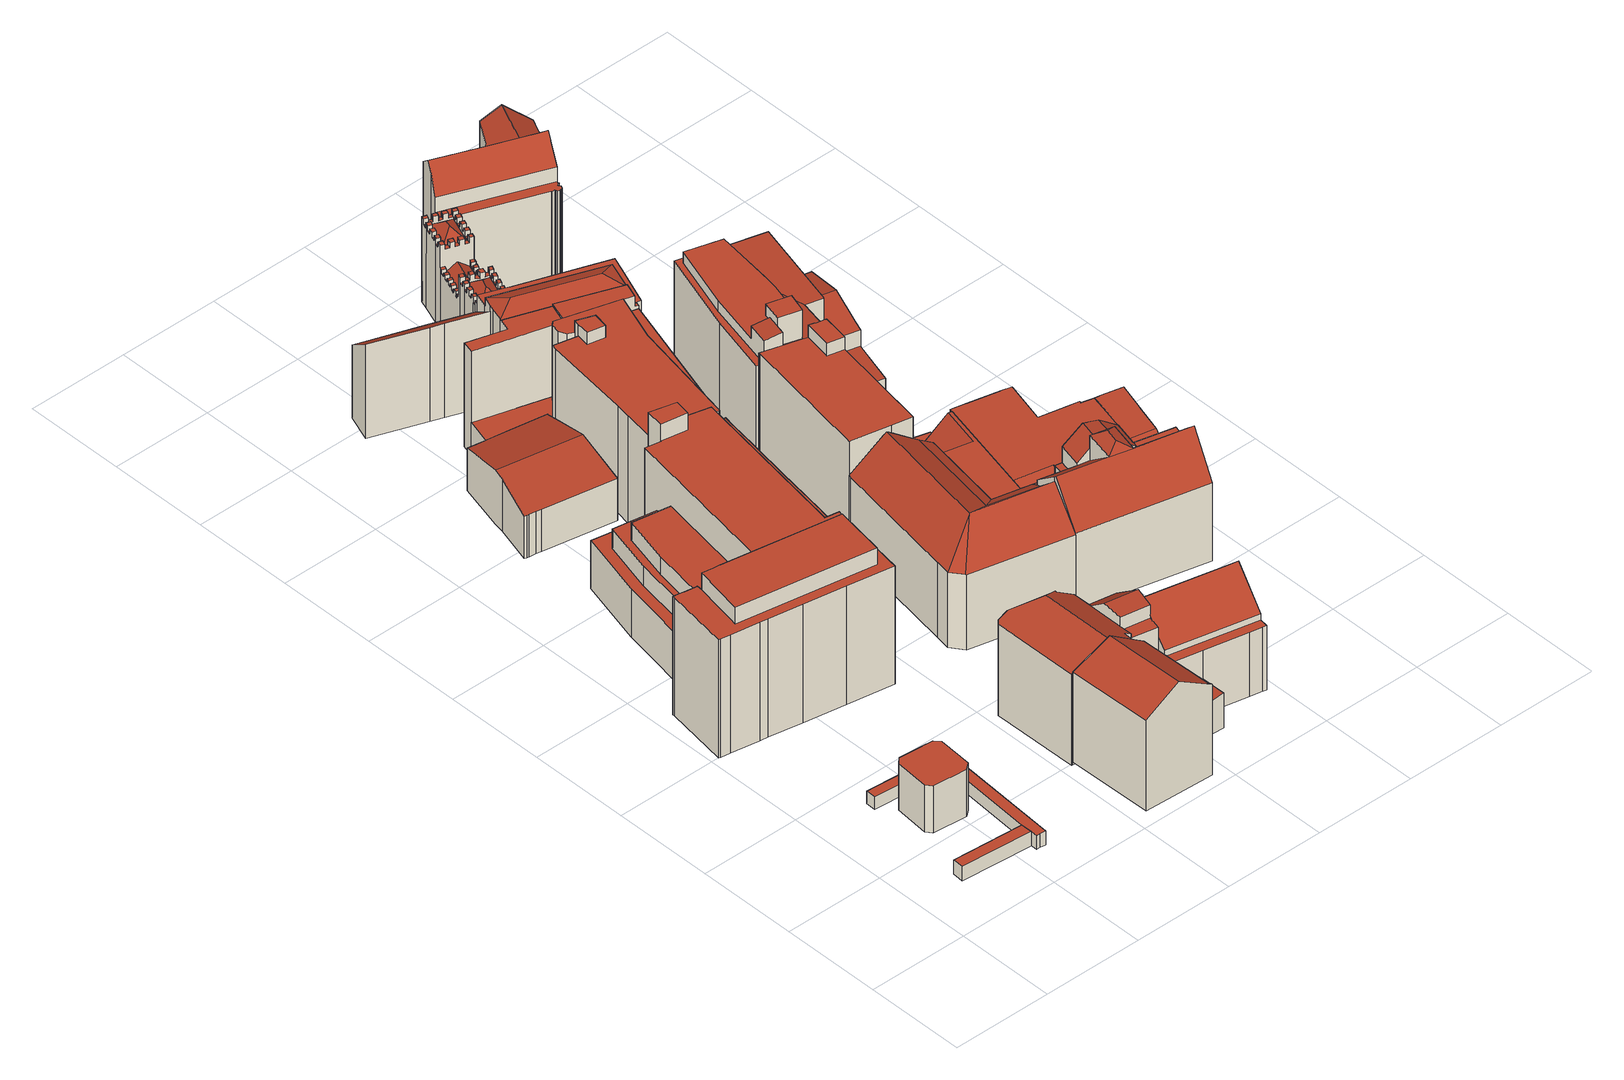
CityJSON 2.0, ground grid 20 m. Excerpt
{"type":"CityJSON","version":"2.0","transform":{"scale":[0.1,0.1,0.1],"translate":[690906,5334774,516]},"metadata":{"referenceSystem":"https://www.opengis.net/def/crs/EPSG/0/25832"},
"CityObjects":{
"building1":{"type":"Building","attributes":{"Gemeindeschluessel":"09162000","HoeheDach":"521.890","HoeheGrund":"518.880","Methode":"2000","NiedrigsteTraufeDesGebaeudes":"521.890","Geometrietyp2DReferenz":"3000","function":"51009_1610","roofType":"1000","measuredHeight":3.01},"geometry":[{"type":"MultiSurface","lod":"2","boundaries":[[[0,1,2,3]],[[2,4,5,3]],[[0,6,7,1]],[[7,6,5,4]],[[1,7,4,2]],[[0,3,5,6]]],"semantics":{"surfaces":[{"type":"WallSurface"},{"type":"RoofSurface"},{"type":"GroundSurface"}],"values":[0,0,0,0,1,2]}}]},
"building2":{"type":"Building","attributes":{"Gemeindeschluessel":"09162000","HoeheDach":"529.117","HoeheGrund":"519.205","Methode":"1000","NiedrigsteTraufeDesGebaeudes":"529.117","Geometrietyp2DReferenz":"3000","function":"31001_9998","roofType":"1000","measuredHeight":9.91},"geometry":[{"type":"MultiSurface","lod":"2","boundaries":[[[8,9,10,11]],[[12,13,9,8]],[[14,15,16,17,18,10,9,13,19]],[[20,17,16,21]],[[22,19,13,12]],[[23,14,19,22]],[[21,16,15,24]],[[24,15,14,23]],[[25,18,17,20]],[[22,12,8,11,25,20,21,24,23]],[[11,10,18,25]]],"semantics":{"surfaces":[{"type":"WallSurface"},{"type":"RoofSurface"},{"type":"GroundSurface"}],"values":[0,0,1,0,0,0,0,0,0,2,0]}}]},
"building3":{"type":"Building","attributes":{"Gemeindeschluessel":"09162000","HoeheDach":"521.911","HoeheGrund":"519.260","Methode":"1000","NiedrigsteTraufeDesGebaeudes":"521.911","Geometrietyp2DReferenz":"3000","function":"51009_1610","roofType":"1000","measuredHeight":2.65},"geometry":[{"type":"MultiSurface","lod":"2","boundaries":[[[26,27,28,29]],[[26,29,30,31]],[[26,31,32,27]],[[30,33,32,31]],[[28,27,32,33]],[[29,28,33,30]]],"semantics":{"surfaces":[{"type":"WallSurface"},{"type":"GroundSurface"},{"type":"RoofSurface"}],"values":[0,0,1,0,0,2]}}]},
"building4":{"type":"Building","attributes":{"Gemeindeschluessel":"09162000","HoeheDach":"521.920","HoeheGrund":"519.040","Methode":"1000","NiedrigsteTraufeDesGebaeudes":"521.920","Geometrietyp2DReferenz":"3000","function":"51009_1610","roofType":"1000","measuredHeight":2.88},"geometry":[{"type":"MultiSurface","lod":"2","boundaries":[[[34,1,7,35]],[[36,37,38,39]],[[40,41,37,36]],[[40,42,43,44,45,41]],[[39,38,1,34]],[[42,40,36,39,34,35,46,47,43]],[[37,41,45,44,28,29,7,1,38]],[[44,43,47,28]],[[35,7,29,46]],[[46,29,28,47]]],"semantics":{"surfaces":[{"type":"WallSurface"},{"type":"GroundSurface"},{"type":"RoofSurface"}],"values":[0,0,0,0,0,1,2,0,0,0]}}]},
"building5":{"type":"Building","attributes":{"Gemeindeschluessel":"09162000","HoeheDach":"545.540","HoeheGrund":"517.147","Methode":"2000","NiedrigsteTraufeDesGebaeudes":"527.250","Geometrietyp2DReferenz":"3000","function":"31001_9998","roofType":"1000","measuredHeight":28.39,"storeysAboveGround":6},"geometry":[{"type":"MultiSurface","lod":"2","boundaries":[[[48,49,50,51,52,53]],[[54,55,56,57]],[[58,59,60,61]],[[62,63,64,65]],[[66,67,68,69]],[[70,71,72,73]],[[54,57,74,75,76,77,78,79]],[[80,81,82,83]],[[84,85,86,87,88,55]],[[89,90,91,92]],[[84,93,94,95,96,85]],[[97,77,76,98]],[[99,100,101,102]],[[52,51,103,104]],[[105,59,58,106]],[[62,107,60,59,105,67,66,63]],[[48,108,109,110,111,107,62,65,112,99,102,113,114,115,116,117,118,80,83,119,120,121,70,73,122,123,124,89,92,125,49]],[[87,126,127,98,76,75,128,88]],[[69,68,129,130]],[[83,82,131,119]],[[113,132,133,114]],[[108,134,135,109]],[[74,136,128,75]],[[104,103,94,93,79,137]],[[86,85,96,138]],[[73,72,139,122]],[[140,78,77,97]],[[120,141,142,121]],[[57,56,136,74]],[[112,143,100,99]],[[144,95,94,103]],[[123,145,146,124]],[[124,146,90,89]],[[88,128,136,56,55]],[[137,79,78,140]],[[114,133,147,115]],[[48,53,134,108]],[[116,148,130,117]],[[118,149,81,80]],[[107,111,150,151,61,60]],[[119,131,141,120]],[[125,152,50,49]],[[138,96,95,144]],[[87,86,138,144,103,51,50,152,91,90,146,145,139,72,71,142,141,131,82,81,149,129,68,67,105,106,151,150,126]],[[117,130,129,149,118]],[[65,64,143,112]],[[106,58,61,151]],[[79,93,84,55,54]],[[102,101,132,113]],[[92,91,152,125]],[[130,148,147,133,132,101,100,143,64,63,66,69]],[[122,139,145,123]],[[109,135,153,110]],[[111,110,153,127,126,150]],[[137,140,97,98,127,153,135,134,53,52,104]],[[121,142,71,70]],[[115,147,148,116]]],"semantics":{"surfaces":[{"type":"WallSurface"},{"type":"RoofSurface"},{"type":"GroundSurface"}],"values":[0,0,1,0,0,0,1,0,0,0,1,0,0,0,0,0,2,0,0,0,0,0,0,0,0,0,0,0,0,0,0,0,0,1,0,0,0,0,0,0,0,0,0,1,0,0,0,0,0,0,1,0,0,0,1,0,0]}}]},
"building6":{"type":"Building","attributes":{"Gemeindeschluessel":"09162000","HoeheDach":"542.100","HoeheGrund":"518.642","Methode":"2000","NiedrigsteTraufeDesGebaeudes":"537.580","Geometrietyp2DReferenz":"3000","function":"31001_9998","roofType":"3100","measuredHeight":23.46,"storeysAboveGround":6},"geometry":[{"type":"MultiSurface","lod":"2","boundaries":[[[154,155,156,157]],[[158,159,160,161]],[[162,163,164,154,157,158,161,165]],[[166,160,159,156,155,167,168,169]],[[162,170,169,168,163]],[[157,156,159,158]],[[171,166,169,170]],[[164,167,155,154]],[[163,168,167,164]],[[165,171,170,162]],[[161,160,166,171,165]]],"semantics":{"surfaces":[{"type":"WallSurface"},{"type":"GroundSurface"},{"type":"RoofSurface"}],"values":[0,0,1,2,0,0,2,0,0,0,0]}}]},
"building7":{"type":"Building","attributes":{"Gemeindeschluessel":"09162000","HoeheDach":"541.610","HoeheGrund":"518.019","Methode":"2000","NiedrigsteTraufeDesGebaeudes":"533.920","Geometrietyp2DReferenz":"3000","function":"31001_9998","roofType":"3300","measuredHeight":23.59,"storeysAboveGround":5},"geometry":[{"type":"MultiSurface","lod":"2","boundaries":[[[172,173,174,175,176,177]],[[178,179,180,181,182,183,184,185,186,187]],[[177,176,188]],[[172,189,190,191,192,193,194,195,196,197]],[[198,197,196,199]],[[192,191,200,201]],[[202,203,193,192,201,204,205]],[[202,205,183,182]],[[172,197,206,173]],[[199,207,208,198]],[[180,194,193,203,181]],[[208,209,206,197,198]],[[189,172,177,188]],[[185,184,204,201,200]],[[183,205,204,184]],[[187,186,190,189,188,176,175]],[[181,203,202,182]],[[206,209,174,173]],[[186,185,200,191,190]],[[178,187,175,174,209,208,207]],[[179,178,207,199,196,195]],[[179,195,194,180]]],"semantics":{"surfaces":[{"type":"RoofSurface"},{"type":"GroundSurface"},{"type":"WallSurface"}],"values":[0,1,0,0,2,0,0,2,2,0,2,2,2,2,2,2,2,0,2,2,2,2]}}]},
"building8":{"type":"Building","attributes":{"Gemeindeschluessel":"09162000","HoeheDach":"527.783","HoeheGrund":"516.299","Methode":"1000","NiedrigsteTraufeDesGebaeudes":"525.185","Geometrietyp2DReferenz":"3000","function":"31001_9998","roofType":"3100","measuredHeight":11.48,"storeysAboveGround":2},"geometry":[{"type":"MultiSurface","lod":"2","boundaries":[[[210,211,212,213]],[[214,215,216,217,218,219]],[[220,221,222,223]],[[224,225,211,210,226,227]],[[228,229,224,227,230,231]],[[215,214,232,233]],[[233,232,234,235]],[[217,236,237,238,239,218]],[[236,217,216,215,233,235,240,241,242,231,230,227,226,210,213,220,223,243,237]],[[213,212,221,220]],[[219,218,239,238,244,222,221,212,211,225]],[[244,238,237,243,223,222]],[[235,234,245,240]],[[242,246,228,231]],[[246,247,245,234,232,214,219,225,224,229,228]],[[241,240,245,247,246,242]]],"semantics":{"surfaces":[{"type":"WallSurface"},{"type":"GroundSurface"},{"type":"RoofSurface"}],"values":[0,0,0,0,0,0,0,0,1,0,2,0,0,0,2,0]}}]},
"building9":{"type":"Building","attributes":{"Gemeindeschluessel":"09162000","HoeheDach":"525.397","HoeheGrund":"518.138","Methode":"2000","NiedrigsteTraufeDesGebaeudes":"524.500","Geometrietyp2DReferenz":"3000","function":"31001_9998","roofType":"1000","measuredHeight":7.26,"storeysAboveGround":2},"geometry":[{"type":"MultiSurface","lod":"2","boundaries":[[[248,249,250,251]],[[252,253,250,249]],[[251,250,253,254]],[[254,253,252,255]],[[248,251,254,255]],[[255,252,249,248]]],"semantics":{"surfaces":[{"type":"WallSurface"},{"type":"RoofSurface"},{"type":"GroundSurface"}],"values":[0,1,0,0,2,0]}}]},
"building10":{"type":"Building","attributes":{"Gemeindeschluessel":"09162000","HoeheDach":"538.640","HoeheGrund":"518.760","Methode":"1000","NiedrigsteTraufeDesGebaeudes":"533.978","Geometrietyp2DReferenz":"3000","function":"31001_9998","roofType":"2100","measuredHeight":19.88,"storeysAboveGround":3},"geometry":[{"type":"MultiSurface","lod":"2","boundaries":[[[256,257,258,259]],[[260,261,262,263,264,265]],[[266,267,268,269]],[[270,271,262,261]],[[265,264,267,266]],[[269,268,272,273]],[[274,257,256,275,273,272]],[[267,264,263,262,271,258,257,274,272,268]],[[259,270,261,260,265,266,269,273,275,256]],[[259,258,271,270]]],"semantics":{"surfaces":[{"type":"WallSurface"},{"type":"RoofSurface"},{"type":"GroundSurface"}],"values":[0,0,0,0,0,0,0,1,2,0]}}]},
"building11":{"type":"Building","attributes":{"Gemeindeschluessel":"09162000","HoeheDach":"543.100","HoeheGrund":"518.021","Methode":"2000","NiedrigsteTraufeDesGebaeudes":"524.790","Geometrietyp2DReferenz":"3000","function":"31001_9998","roofType":"1000","measuredHeight":25.08,"storeysAboveGround":6},"geometry":[{"type":"MultiSurface","lod":"2","boundaries":[[[276,277,278,279]],[[280,281,282,283]],[[284,285,286,287,288,289]],[[290,291,292,293,294,295]],[[296,297,298,299]],[[300,301,302,303]],[[295,294,278,277,304,305,282,281,306,307,308,309,310,287,286,311,302,301]],[[299,298,292,291]],[[312,311,286,285]],[[306,313,314,307]],[[315,316,317,318]],[[309,319,320,310]],[[321,305,304,322]],[[288,287,310,323]],[[307,314,324,308]],[[284,289,316,315]],[[325,306,281,280]],[[289,288,323,325,280,283,321,322,317,316]],[[326,327,297,296]],[[292,298,297,327,276,279,293]],[[324,314,313,320,319]],[[279,278,294,293]],[[290,295,301,300]],[[283,282,305,321]],[[326,318,317,322,304,277,276,327]],[[290,300,303,312,285,284,315,318,326,296,299,291]],[[303,302,311,312]],[[323,310,320,313,306,325]],[[308,324,319,309]]],"semantics":{"surfaces":[{"type":"WallSurface"},{"type":"RoofSurface"},{"type":"GroundSurface"}],"values":[0,0,0,0,0,0,1,0,0,0,0,0,0,0,0,0,0,1,0,1,1,0,0,0,0,2,0,0,0]}}]},
"building12":{"type":"Building","attributes":{"Gemeindeschluessel":"09162000","HoeheDach":"539.160","HoeheGrund":"517.854","Methode":"2000","NiedrigsteTraufeDesGebaeudes":"530.766","Geometrietyp2DReferenz":"3000","function":"31001_9998","roofType":"3100","measuredHeight":21.31,"storeysAboveGround":4},"geometry":[{"type":"MultiSurface","lod":"2","boundaries":[[[328,329,330,331]],[[332,329,328,333,334,335,336]],[[330,329,332,337,338]],[[337,339,340,341,338]],[[340,339,342,343]],[[344,345,346,347]],[[348,349,346,345,333,328,331,350]],[[339,337,332,336,351,352,342]],[[353,351,336,335]],[[354,348,350,355]],[[334,333,345,344]],[[334,344,347,356,354,355,341,340,343,357,353,335]],[[347,346,349,356]],[[343,342,352,357]],[[348,354,356,349]],[[341,355,350,331,330,338]],[[357,352,351,353]]],"semantics":{"surfaces":[{"type":"WallSurface"},{"type":"RoofSurface"},{"type":"GroundSurface"}],"values":[0,0,1,0,0,0,1,1,0,0,0,2,0,0,0,0,0]}}]},
"building13":{"type":"Building","attributes":{"Gemeindeschluessel":"09162000","HoeheDach":"539.940","HoeheGrund":"517.766","Methode":"2000","NiedrigsteTraufeDesGebaeudes":"523.399","Geometrietyp2DReferenz":"3000","function":"31001_2000","roofType":"3100","measuredHeight":22.17,"storeysAboveGround":4},"geometry":[{"type":"MultiSurface","lod":"2","boundaries":[[[358,359,360,361]],[[362,363,364,365]],[[366,367,368,369,370]],[[371,358,370,369]],[[372,373,374,375]],[[366,370,376,377]],[[378,379,380,381,382]],[[383,376,370,358,361]],[[384,385,386,387]],[[362,382,381,363]],[[388,389,390,379,378,391,392,393,371,369,368,394,395]],[[396,397,398,367,366,377,399,384,387,400,401,402,403,372,375,404,405,406,407,408]],[[397,395,394,398]],[[407,390,389,408]],[[386,385,409,410,411]],[[409,412,383,361,410]],[[402,413,414,403]],[[400,415,416,401]],[[399,377,376,383,412]],[[396,388,395,397]],[[361,360,374,373,417,410]],[[406,405,364,363,381,380]],[[384,399,412,409,385]],[[410,417,414,413,416,415]],[[401,416,413,402]],[[400,387,386,411,415]],[[404,375,374,360,359,393]],[[398,394,368,367]],[[393,359,358,371]],[[405,404,393,392,365,364]],[[382,391,378]],[[388,396,408,389]],[[411,410,415]],[[365,392,391,382,362]],[[372,403,414,417,373]],[[407,406,380,379,390]]],"semantics":{"surfaces":[{"type":"RoofSurface"},{"type":"WallSurface"},{"type":"GroundSurface"}],"values":[0,0,1,1,1,1,0,0,1,1,0,2,1,1,0,0,1,1,1,1,0,1,1,0,1,1,1,1,1,1,1,1,0,1,1,1]}}]},
"building14":{"type":"Building","attributes":{"Gemeindeschluessel":"09162000","HoeheDach":"541.330","HoeheGrund":"517.960","Methode":"2000","NiedrigsteTraufeDesGebaeudes":"538.210","Geometrietyp2DReferenz":"3000","function":"31001_9998","roofType":"3200","measuredHeight":23.37,"storeysAboveGround":6},"geometry":[{"type":"MultiSurface","lod":"2","boundaries":[[[418,419,420,421]],[[422,423,424,425,426,427,428]],[[429,430,431,432,326,433,434,435,318,436,437,438,439,440,441,418,421,442,443,444,445,446,447]],[[448,449,427,426]],[[450,451,425,424]],[[432,452,453,326]],[[448,426,454,455,456,457]],[[446,458,459,447]],[[455,460,420,419,461,456]],[[462,463,457,456,461,441,440,439,438]],[[318,464,465,436]],[[466,467,468,463,462,469,465,464]],[[431,470,452,432]],[[426,425,454]],[[430,471,470,431]],[[435,434,433,326,453,422,428,472,467,466,464,318]],[[430,429,447,459,473,471]],[[444,474,475,445]],[[424,423,422,453,452,470,471,473,459,458,475,474,450]],[[467,472,449,448,468]],[[445,475,458,446]],[[468,448,457,463]],[[469,462,438,437,436,465]],[[441,461,419,418]],[[420,460,451,450,474,444,443,442,421]],[[428,427,449,472]],[[455,454,425,451,460]]],"semantics":{"surfaces":[{"type":"WallSurface"},{"type":"GroundSurface"},{"type":"RoofSurface"}],"values":[0,0,1,0,0,0,2,0,2,0,0,2,0,2,0,0,0,0,2,0,0,0,0,0,0,2,2]}}]},
"building15":{"type":"Building","attributes":{"Gemeindeschluessel":"09162000","HoeheDach":"536.900","HoeheGrund":"518.466","Methode":"2000","NiedrigsteTraufeDesGebaeudes":"530.365","Geometrietyp2DReferenz":"3000","function":"31001_2000","roofType":"3100","measuredHeight":18.43},"geometry":[{"type":"MultiSurface","lod":"2","boundaries":[[[476,477,478,479]],[[480,481,482,483]],[[484,485,486,487]],[[488,489,490,491]],[[492,493,494,495]],[[496,497,498,499]],[[500,501,502]],[[503,504,505,506]],[[507,508,509,510]],[[496,499,511,512]],[[513,514,515,516]],[[517,518,519,520]],[[521,522,523,524,525,526,527,528,529,530]],[[531,532,533,534]],[[535,536,537,538]],[[539,540,541,542]],[[543,544,545,546,547,548,549,550,551,552,553,554,555,556]],[[557,558,559,560]],[[561,516,515,562,563]],[[564,565,566,567,568,569,570,571,572,573,574,575,576,577,578,579,580,581]],[[582,583,584,585]],[[586,486,485,587,588]],[[589,590,591,592]],[[593,594,595,596]],[[597,598,599,600]],[[554,553,570,569]],[[598,601,602,603,599]],[[479,603,602,476]],[[553,552,571,570]],[[481,586,588,482]],[[604,605,606,607]],[[549,548,575,574]],[[608,609,610,611]],[[612,613,614,615]],[[616,591,590,617]],[[563,562,618,619]],[[620,621,622,623]],[[581,624,625,626]],[[627,628,629,630]],[[631,632,633,634,635]],[[636,637,638,639]],[[640,595,594,641]],[[642,643,644,645]],[[646,523,522,647,648]],[[649,500,630,629,650,651,542,541,641,594,593,600,599,603,479,478]],[[565,652,653]],[[654,655,656,657]],[[564,658,652,565]],[[659,660,661,662]],[[663,664,623,665]],[[666,667,668,669]],[[670,671,672,673]],[[674,675,676,677,662,661,678,647,522,521]],[[568,567,679,680]],[[681,682,683,621,620,684,635,634]],[[685,686,687,688]],[[559,689,690,560]],[[677,676,691,692]],[[693,694,695,696]],[[697,698,699,700,543,556,701,561,563,619,702,703,682,681,704,674,521,530]],[[690,689,705,706,707]],[[550,549,574,573]],[[708,535,538,709]],[[710,711,712,713]],[[647,678,714,648]],[[592,715,716,589]],[[663,585,584,664]],[[717,718,719,720]],[[502,721,692,487,486,586,481,480,722,723,724,725,632,631,726,623]],[[727,633,632,725]],[[728,729,560,607,606,730,489,488,731,686,685,615,614,504,503,732,514,513]],[[498,497,733,734]],[[697,601,598,597,596,595,640,540,539,735,736,698]],[[737,738,611,610,534,533,617,590,589,716,739,740,669,668,741,742,709,538,537,743,495,494,744,745]],[[699,746,747,748,493,492,749,536,535,708,750,751,667,666,752,753,715,592,591,616,532,531,609,608,754,755,700]],[[738,737,518,517]],[[756,717,720,757]],[[630,758,759,627]],[[760,761,762,763]],[[502,501,764,721]],[[581,765,766,624]],[[767,768,769,770]],[[732,503,506,618,562]],[[596,597,600,593]],[[771,525,524,772]],[[773,774,775,776]],[[623,622,777,665]],[[691,676,675,778]],[[760,639,638,761]],[[762,583,582,763]],[[697,530,529,779,477,476,602,601]],[[753,752,740,739]],[[703,702,780,605,604,781,707,706]],[[536,749,743,537]],[[478,527,526,782]],[[730,606,605,780,783]],[[545,544,784,579,578]],[[673,756,757,670]],[[542,651,735,539]],[[701,556,555,680,679,785]],[[786,654,657,787]],[[694,788,789,695]],[[790,791,792,793]],[[680,555,554,569,568]],[[495,743,749,492]],[[703,706,705,713,712,696,695,789,774,773,794,510,509,787,657,656,768,767,793,792,671,670,757,720,719,795,683,682]],[[540,640,641,541]],[[681,634,633,727,796,797,798,483,482,588,587,704]],[[659,662,677,692]],[[799,507,510,794]],[[619,618,506,505,613,612,688,687,800,491,490,783,780,702]],[[511,645,644,512]],[[788,775,774,789]],[[801,802,758,630]],[[729,564,581,626,642,645,511,499,498,734,557,560]],[[628,803,650,629]],[[777,622,621,683,795]],[[477,779,804,478]],[[649,764,501,500]],[[547,546,577,576]],[[580,579,784,805]],[[493,748,744,494]],[[667,751,741,668]],[[623,726,684,620]],[[686,731,800,687]],[[557,734,733,558]],[[715,753,739,716]],[[500,502,623,664,584,583,762,761,638,637,806,630]],[[751,750,742,741]],[[709,742,750,708]],[[504,614,613,505]],[[562,515,514,732]],[[791,672,671,792]],[[760,763,582,585,663,665,777,795,719,718,519,518,737,745,747,746,802,801,807,636,639]],[[770,790,793,767]],[[724,723,797,796]],[[551,550,573,572]],[[532,616,617,533]],[[738,517,520,710,713,705,689,559,558,733,497,496,512,644,643,625,624,766,754,608,611]],[[787,509,508,786]],[[615,685,688,612]],[[779,529,528,804]],[[572,571,552,551]],[[526,525,771,782]],[[721,649,478,782,771,772,646,648,714,660,659,692]],[[801,630,806,807]],[[725,724,796,727]],[[714,678,661,660]],[[776,799,794,773]],[[646,772,524,523]],[[699,698,736,803,628,627,759,746]],[[746,759,758,802]],[[625,643,642,626]],[[806,637,636,807]],[[534,610,609,531]],[[701,785,566,565,653,728,513,516,561]],[[674,704,587,485,484,808,778,675]],[[728,653,652,658,729]],[[809,810,765,581]],[[543,700,755,810,809,805,784,544]],[[546,545,578,577]],[[669,740,752,666]],[[803,736,735,651,650]],[[723,722,798,797]],[[721,764,649]],[[487,692,808,484]],[[692,691,778,808]],[[785,679,567,566]],[[696,712,711,693]],[[655,769,768,656]],[[576,575,548,547]],[[810,755,754,766,765]],[[805,809,581,580]],[[483,798,722,480]],[[729,658,564]],[[726,631,635,684]],[[491,800,731,488]],[[748,747,745,744]],[[560,690,707,781]],[[607,560,781,604]],[[489,730,783,490]],[[520,519,718,717,756,673,672,791,790,770,769,655,654,786,508,507,799,776,775,788,694,693,711,710]],[[478,804,528,527]]],"semantics":{"surfaces":[{"type":"RoofSurface"},{"type":"WallSurface"},{"type":"GroundSurface"}],"values":[0,0,1,0,0,1,0,1,0,0,0,0,1,0,1,0,1,0,1,1,0,0,1,1,1,1,0,1,0,1,1,0,0,1,0,1,1,0,0,0,0,0,0,0,1,0,1,0,1,0,0,1,1,1,1,1,1,1,0,2,0,1,0,0,1,0,1,0,1,1,1,0,1,1,1,0,1,1,0,0,1,1,0,0,0,1,1,0,1,1,1,0,1,0,0,0,0,0,1,1,0,1,1,0,1,1,1,1,0,1,1,1,0,1,1,1,0,1,0,0,1,1,1,0,0,1,1,1,0,1,0,1,0,1,0,1,0,1,1,1,0,0,1,1,1,0,0,0,0,1,1,0,1,1,1,1,1,0,1,1,1,1,0,0,0,0,1,0,1,0,1,0,0,1,0,1,1,0,1,0,1,1,1]}}]},
"building16":{"type":"Building","attributes":{"Gemeindeschluessel":"09162000","HoeheDach":"543.409","HoeheGrund":"517.945","Methode":"2000","NiedrigsteTraufeDesGebaeudes":"522.540","Geometrietyp2DReferenz":"3000","function":"31001_2000","roofType":"1000","measuredHeight":25.46,"storeysAboveGround":6},"geometry":[{"type":"MultiSurface","lod":"2","boundaries":[[[811,812,813,814,815,816,817,818]],[[819,820,818,817,821,822]],[[823,824,825,826,827,828]],[[823,828,829,830]],[[831,826,825,832,833,822,821,834]],[[835,815,814,836]],[[815,831,834,816]],[[837,833,832,838]],[[839,811,818,820]],[[811,839,840,812]],[[841,842,843,844,845]],[[819,822,833,837]],[[830,829,841,845]],[[838,832,825,824]],[[846,813,812,840]],[[847,848,849,836,814]],[[843,842,849,848]],[[813,846,847,814]],[[816,834,821,817]],[[841,829,828,827,835,836,849,842]],[[847,846,840,839,820,819,837,838,824,823,830,845,844,843,848]],[[827,826,831,815,835]]],"semantics":{"surfaces":[{"type":"RoofSurface"},{"type":"WallSurface"},{"type":"GroundSurface"}],"values":[0,1,1,1,0,1,1,1,1,1,1,1,1,1,1,1,1,1,1,0,2,1]}}]},
"building17":{"type":"Building","attributes":{"Gemeindeschluessel":"09162000","HoeheDach":"526.661","HoeheGrund":"517.760","Methode":"1000","NiedrigsteTraufeDesGebaeudes":"526.661","Geometrietyp2DReferenz":"3000","function":"31001_9998","roofType":"1000","measuredHeight":8.9,"storeysAboveGround":1},"geometry":[{"type":"MultiSurface","lod":"2","boundaries":[[[850,851,852,366,367,398,397,853]],[[398,854,855,397]],[[397,855,856,853]],[[366,857,858,367]],[[859,860,856,855,854,858,857,861]],[[851,850,860,859,861,852]],[[853,856,860,850]],[[852,861,857,366]],[[854,398,367,858]]],"semantics":{"surfaces":[{"type":"GroundSurface"},{"type":"WallSurface"},{"type":"RoofSurface"}],"values":[0,1,1,1,2,1,1,1,1]}}]},
"building18":{"type":"Building","attributes":{"Gemeindeschluessel":"09162000","HoeheDach":"543.481","HoeheGrund":"517.803","Methode":"2000","NiedrigsteTraufeDesGebaeudes":"536.910","Geometrietyp2DReferenz":"3000","function":"31001_9998","roofType":"1000","measuredHeight":25.68,"storeysAboveGround":7},"geometry":[{"type":"MultiSurface","lod":"2","boundaries":[[[862,863,864,865]],[[866,867,868,869]],[[870,871,872,873,874,875]],[[876,875,874,877,878,879,880,881,882,883]],[[870,875,863,862,884]],[[870,884,885,871]],[[886,887,888,889,881,880]],[[890,883,882,891]],[[892,893,894,895]],[[890,891,889,888,896,867,866,897,894,893,898]],[[899,896,888,887]],[[872,900,901,873]],[[891,882,881,889]],[[876,864,863,875]],[[890,898,865,864,876,883]],[[868,867,896,899]],[[877,901,900,878]],[[892,902,885,884,862,865,898,893]],[[895,894,897,903]],[[886,904,902,892,895,903,869,868,899,887]],[[874,873,901,877]],[[902,904,879,878,900,872,871,885]],[[897,866,869,903]],[[886,880,879,904]]],"semantics":{"surfaces":[{"type":"RoofSurface"},{"type":"WallSurface"},{"type":"GroundSurface"}],"values":[0,1,1,0,1,0,1,1,1,0,1,0,1,1,1,1,1,1,1,2,1,1,1,1]}}]},
"building19":{"type":"Building","attributes":{"Gemeindeschluessel":"09162000","HoeheDach":"521.425","HoeheGrund":"517.888","Methode":"1000","NiedrigsteTraufeDesGebaeudes":"521.425","Geometrietyp2DReferenz":"3000","function":"31001_2000","roofType":"1000","measuredHeight":3.54,"storeysAboveGround":1},"geometry":[{"type":"MultiSurface","lod":"2","boundaries":[[[905,906,907,908]],[[909,910,911,912]],[[913,912,911,914]],[[915,916,917,918]],[[915,905,908,916]],[[919,920,910,909]],[[919,918,917,920]],[[908,907,914,911,910,920,917,916]],[[913,906,905,915,918,919,909,912]],[[913,914,907,906]]],"semantics":{"surfaces":[{"type":"WallSurface"},{"type":"RoofSurface"},{"type":"GroundSurface"}],"values":[0,0,0,0,0,0,0,1,2,0]}}]},
"building20":{"type":"Building","attributes":{"Gemeindeschluessel":"09162000","HoeheDach":"542.620","HoeheGrund":"517.580","Methode":"2000","NiedrigsteTraufeDesGebaeudes":"526.576","Geometrietyp2DReferenz":"3000","function":"31001_9998","roofType":"2100","measuredHeight":25.04,"storeysAboveGround":4},"geometry":[{"type":"MultiSurface","lod":"2","boundaries":[[[921,922,923,924,925,926,927]],[[928,929,930,931,932,933]],[[934,935,936,937,938,939]],[[940,941,942,943]],[[944,945,934]],[[946,926,925,947,948,949]],[[950,951,952,939,938]],[[953,954,955,956,957,958,944]],[[935,959,960,936]],[[961,930,929,962]],[[924,923,963,964]],[[965,966,933,932,949,948]],[[949,932,931,946]],[[967,944,958,968,969]],[[970,971,972,963,923,922,973,942,941]],[[925,924,964,947]],[[961,962,974,975,976,977,951,950,978,979,980,981,982,983,984,985,940,943,986,921,927]],[[987,937,936,988]],[[978,950,938,937,987,376]],[[981,980,989,990,991,992,993]],[[960,959,994,992,991]],[[934,995,959,935]],[[965,996,969,968,957,966]],[[997,953,944,934,939,952]],[[989,980,979,998,999,1000]],[[986,973,922,921]],[[957,968,958]],[[969,996,993,992,994]],[[995,1001,967]],[[967,1001,945,944]],[[945,1001,995,934]],[[961,927,926,946,931,930]],[[983,972,971,984]],[[985,970,941,940]],[[983,982,948,947,964,963,972]],[[933,966,1002,928]],[[995,967,969,994,959]],[[960,991,990,1003,1004,988,936]],[[988,1004,999,998,376,987]],[[982,981,993,996,965,948]],[[989,1000,1003,990]],[[974,955,954,975]],[[997,952,951,977,976]],[[978,376,998,979]],[[970,985,984,971]],[[956,1002,966,957]],[[943,942,973,986]],[[974,962,929,928,1002,956,955]],[[1000,999,1004,1003]],[[976,975,954,953,997]]],"semantics":{"surfaces":[{"type":"WallSurface"},{"type":"RoofSurface"},{"type":"GroundSurface"}],"values":[0,1,1,0,1,1,0,1,0,0,1,0,0,0,1,0,2,0,0,0,1,0,1,1,0,0,0,1,1,1,1,0,0,0,0,0,0,0,1,0,1,0,0,0,0,1,0,0,0,0]}}]},
"building21":{"type":"Building","attributes":{"Gemeindeschluessel":"09162000","HoeheDach":"530.930","HoeheGrund":"517.592","Methode":"2000","NiedrigsteTraufeDesGebaeudes":"529.314","Geometrietyp2DReferenz":"3000","function":"31001_9998","roofType":"1000","measuredHeight":13.34,"storeysAboveGround":1},"geometry":[{"type":"MultiSurface","lod":"2","boundaries":[[[982,1005,1006,981]],[[980,1007,1008,1009]],[[1010,1011,1012,1013]],[[1014,1015,941,940]],[[1016,1017,1018,1019]],[[1020,1021,1022]],[[1022,1021,1006,1005,972,971,970,941,1015,1023,1024,1012,1011,1018,1017,1025,389,1026]],[[1027,1024,1023,1028]],[[981,1006,1021,1020,1007,980]],[[1009,1008,1029,1030]],[[984,971,972,983]],[[1019,1018,1011,1010]],[[1030,1031,1032,1016,1019,1010,1013,1027,1028,1014,940,985,984,983,982,981,980,1009]],[[1031,389,1025,1032]],[[983,972,1005,982]],[[985,970,971,984]],[[1032,1025,1017,1016]],[[1028,1023,1015,1014]],[[940,941,970,985]],[[1013,1012,1024,1027]],[[1030,1029,1026,389,1031]],[[1008,1007,1020,1022,1026,1029]]],"semantics":{"surfaces":[{"type":"WallSurface"},{"type":"RoofSurface"},{"type":"GroundSurface"}],"values":[0,0,0,0,0,0,1,0,0,0,0,0,2,0,0,0,0,0,0,0,0,1]}}]},
"building22":{"type":"Building","attributes":{"Gemeindeschluessel":"09162000","HoeheDach":"537.867","HoeheGrund":"517.787","Methode":"2000","NiedrigsteTraufeDesGebaeudes":"521.398","Geometrietyp2DReferenz":"3000","function":"31001_2000","roofType":"1000","measuredHeight":20.08,"storeysAboveGround":5},"geometry":[{"type":"MultiSurface","lod":"2","boundaries":[[[1033,1034,1035,1036,1037,1038]],[[1039,1040,1041,1042]],[[1033,1038,1043,1044]],[[902,1045,1046,904]],[[1047,1034,1033,1044,1048,1039,1042,1049,902,904,886,887,1050,1051,1052]],[[1049,1053,1045,902]],[[1044,1043,1054,1048]],[[1047,1055,1035,1034]],[[1051,1056,1057,1052]],[[1035,1055,1058,1059,1036]],[[1059,1060,1037,1036]],[[887,886,1061,1062,1063]],[[1047,1052,1057,1064,1058,1055]],[[1042,1041,1053,1049]],[[887,1063,1065,1050]],[[1058,1064,1060,1059]],[[1041,1040,1054,1043,1038,1037,1060,1062,1061,1046,1045,1053]],[[904,1046,1061,886]],[[1048,1054,1040,1039]],[[1050,1065,1056,1051]],[[1060,1064,1057,1056,1065,1063,1062]]],"semantics":{"surfaces":[{"type":"WallSurface"},{"type":"GroundSurface"},{"type":"RoofSurface"}],"values":[0,0,0,0,1,0,0,0,0,2,0,0,0,0,0,0,2,0,0,0,2]}}]},
"building23":{"type":"Building","attributes":{"Gemeindeschluessel":"09162000","HoeheDach":"541.993","HoeheGrund":"516.522","Methode":"2000","NiedrigsteTraufeDesGebaeudes":"534.760","Geometrietyp2DReferenz":"3000","function":"31001_9998","roofType":"3100","measuredHeight":25.47,"storeysAboveGround":4},"geometry":[{"type":"MultiSurface","lod":"2","boundaries":[[[1066,1067,1068,1069,1070,1071]],[[1072,1073,1074,1075,1076,1077]],[[1078,1079,1077,1076,1080,1081]],[[1082,1083,1084,1085]],[[1086,1087,1088,1089]],[[1090,1071,1070,1091,1092,1093,1094]],[[1095,1096,1090,1094]],[[1097,1098,1099,1100]],[[1101,1102,1103,1104]],[[1105,1106,1096,1095]],[[1107,1108,1109,1110]],[[1110,1109,1111,1112]],[[1113,1114,1115,1116,1117,1118,1088,1087,1119,1084,1083,1101,1104,1120,1121,1122,1123,1107,1110,1112,1097,1100,1105,1095,1094,1093,1092,1124,1125,1126,1081,1080,1076,1075,1074,1127]],[[1127,1128,1129,1113]],[[1123,1130,1108,1107]],[[1131,1132,1072,1077,1079,1078]],[[1133,1131,1078,1134,1135,1136]],[[1068,1067,1089,1088,1118,1117,1137]],[[1138,1139,1140,1131]],[[1115,1114,1113,1129,1140,1139]],[[1134,1078,1081,1126,1125,1135]],[[1120,1141,1142,1121]],[[1123,1122,1121,1142,1143,1130]],[[1096,1106,1099,1098,1111,1109,1108,1130,1143,1142,1141,1103,1102,1082,1085,1144,1086,1089,1067,1066,1071,1090]],[[1100,1099,1106,1105]],[[1091,1136,1135,1125,1124,1092]],[[1104,1103,1141,1120]],[[1074,1073,1128,1127]],[[1084,1119,1087,1086,1144,1085]],[[1112,1111,1098,1097]],[[1069,1068,1137,1138,1131,1133,1136,1091,1070]],[[1140,1129,1128,1073,1072,1132,1131]],[[1137,1117,1116,1115,1139,1138]],[[1083,1082,1102,1101]]],"semantics":{"surfaces":[{"type":"WallSurface"},{"type":"GroundSurface"},{"type":"RoofSurface"}],"values":[0,0,0,0,0,0,0,0,0,0,0,0,1,0,0,2,2,0,2,0,0,0,0,2,0,0,0,0,0,0,2,2,0,0]}}]},
"building24":{"type":"Building","attributes":{"Gemeindeschluessel":"09162000","HoeheDach":"528.589","HoeheGrund":"517.761","Methode":"2000","NiedrigsteTraufeDesGebaeudes":"522.224","Geometrietyp2DReferenz":"3000","function":"31001_2000","roofType":"3100","measuredHeight":10.83,"storeysAboveGround":2},"geometry":[{"type":"MultiSurface","lod":"2","boundaries":[[[1047,1145,1146,1052]],[[1147,1148,1149,1150]],[[1050,1051,1151,1152,1153]],[[1154,1155,1156,1157]],[[1051,1052,1146,1158,1159,1151]],[[1160,1161,1145,1047]],[[1162,1163,1164,1165,1166,1167]],[[1150,1149,1168,1169]],[[1170,1171,1148,1147]],[[1163,1169,1168,1172,1164]],[[1050,1153,1171,1170]],[[1161,1156,1155,1167,1166,1158,1146,1145]],[[1162,1167,1155,1154]],[[1157,1156,1161,1160]],[[1172,1168,1149,1148,1171,1153,1152]],[[1165,1164,1172,1152,1151,1159]],[[1166,1165,1159,1158]],[[1163,1162,1154,1157,1160,1047,1052,1051,1050,1170,1147,1150,1169]]],"semantics":{"surfaces":[{"type":"WallSurface"},{"type":"RoofSurface"},{"type":"GroundSurface"}],"values":[0,0,0,0,0,0,0,0,0,0,0,1,0,0,1,1,0,2]}}]}
},
"vertices":[
[215,70,29],[215,70,59],[73,81,59],[73,81,29],[74,103,59],[74,103,29],[215,93,29],[215,93,59],
[126,289,32],[126,289,131],[174,285,131],[174,285,32],[116,279,32],[116,279,131],[118,199,131],[186,193,131],[199,203,131],[205,272,131],[195,283,131],[110,210,131],[205,272,32],[199,203,32],[110,210,32],[118,199,32],[186,193,32],[195,283,32],
[232,294,33],[233,315,33],[233,315,59],[232,294,59],[88,306,59],[88,306,33],[89,326,33],[89,326,59],
[215,70,30],[215,93,30],[221,56,30],[221,56,59],[214,56,59],[214,56,30],[233,55,30],[233,55,59],[249,256,30],[253,314,30],[253,314,59],[249,256,59],[232,294,30],[233,315,30],
[77,715,11],[75,715,11],[75,715,260],[76,715,260],[76,715,112],[77,715,112],[110,699,153],[110,699,191],[139,870,191],[139,870,153],[333,1015,295],[339,1047,295],[287,1060,295],[281,1024,295],[414,1028,11],[414,1028,226],[418,1027,226],[418,1027,11],[400,1032,226],[400,1032,260],[345,702,260],[345,702,226],[87,579,11],[87,579,260],[32,588,260],[32,588,11],[163,966,153],[238,953,153],[245,994,153],[160,1008,153],[133,906,153],[98,700,153],[358,615,11],[358,615,260],[345,535,260],[345,535,11],[110,699,295],[343,659,295],[343,659,260],[193,685,260],[193,685,191],[29,723,11],[29,723,260],[35,722,260],[35,722,11],[98,700,295],[75,704,295],[56,603,295],[326,557,295],[160,1008,112],[245,994,112],[422,1003,11],[422,1003,226],[413,946,226],[413,946,11],[75,704,260],[75,704,112],[339,1047,260],[333,1015,260],[287,1060,11],[113,913,11],[148,1047,11],[248,1029,11],[281,1023,11],[426,1026,11],[411,935,11],[398,860,11],[388,795,11],[380,747,11],[372,697,11],[369,685,11],[253,551,11],[169,565,11],[104,576,11],[13,591,11],[9,592,11],[29,718,11],[50,719,11],[251,1029,260],[251,1029,112],[238,953,191],[372,697,260],[372,697,226],[253,551,260],[411,935,226],[398,860,226],[113,913,112],[148,1047,112],[163,966,191],[98,700,112],[326,557,260],[13,591,260],[133,906,112],[169,565,260],[104,576,260],[426,1026,226],[56,603,260],[9,592,260],[29,718,260],[388,795,226],[380,747,226],[369,685,260],[281,1023,260],[281,1024,260],[50,719,260],[248,1029,112],
[548,9,26],[548,9,220],[554,9,216],[554,9,26],[554,7,26],[554,7,216],[554,5,216],[554,5,26],[410,182,26],[531,160,26],[544,158,26],[414,11,26],[484,8,261],[544,158,220],[531,160,228],[480,169,261],[410,182,216],[414,11,216],
[548,287,212],[548,256,237],[612,244,237],[627,312,180],[571,323,179],[548,327,179],[599,182,20],[534,195,20],[531,160,20],[410,182,20],[408,182,20],[407,356,20],[412,361,20],[516,345,20],[514,334,20],[627,312,20],[548,328,179],[548,328,212],[514,334,233],[514,336,233],[477,317,256],[477,170,256],[531,160,222],[534,195,220],[548,192,212],[548,218,212],[548,218,203],[548,192,203],[516,345,224],[429,359,226],[408,182,212],[410,182,214],[412,361,215],[407,356,212],[548,218,231],[599,182,203],[605,208,203],[605,208,231],
[176,1371,3],[176,1371,93],[187,1369,93],[187,1369,3],[303,1150,92],[303,1150,3],[316,1247,3],[327,1324,3],[327,1324,98],[316,1247,118],[192,1368,3],[192,1368,93],[213,1365,92],[213,1365,3],[148,1257,113],[152,1277,118],[152,1277,3],[148,1257,3],[127,1182,92],[144,1244,109],[144,1244,3],[127,1182,3],[160,1176,92],[160,1176,3],[150,1178,92],[150,1178,3],[329,1345,3],[330,1346,3],[330,1346,92],[329,1345,92],[136,1180,3],[135,1180,3],[131,1181,3],[258,1358,3],[258,1358,92],[136,1180,92],[131,1181,92],[135,1180,92],
[592,87,21],[592,87,85],[593,145,85],[593,145,21],[652,84,94],[652,133,94],[652,133,21],[652,84,21],
[348,1537,28],[348,1537,180],[345,1530,186],[345,1530,28],[326,1482,28],[329,1481,28],[329,1481,226],[326,1482,226],[254,1509,226],[254,1509,28],[229,1518,28],[229,1518,226],[124,1557,226],[124,1557,28],[337,1504,28],[337,1504,207],[144,1610,182],[144,1610,28],[274,1564,181],[274,1564,28],
[492,1341,215],[492,1341,246],[458,1246,246],[458,1246,215],[365,1338,88],[365,1338,246],[359,1352,246],[359,1352,88],[330,1346,20],[327,1324,20],[327,1324,246],[328,1332,246],[328,1332,88],[330,1346,88],[414,1028,20],[418,1027,20],[418,1027,215],[415,1028,215],[415,1028,246],[414,1028,246],[445,1087,20],[445,1087,215],[426,1026,215],[426,1026,20],[287,1060,20],[287,1060,246],[297,1118,246],[297,1118,20],[370,1377,246],[363,1370,246],[377,1332,246],[411,1319,246],[405,1289,246],[371,1296,246],[375,1321,246],[303,1150,246],[303,1150,20],[377,1332,271],[411,1319,271],[213,1365,20],[213,1365,88],[228,1418,88],[228,1418,20],[371,1296,271],[375,1321,271],[363,1370,88],[370,1377,88],[375,1321,88],[405,1289,271],[377,1332,88],[519,1333,20],[519,1333,215],
[773,126,154],[773,126,167],[596,164,167],[596,164,154],[784,191,232],[770,109,154],[770,109,19],[798,274,19],[798,274,149],[609,229,232],[599,182,185],[627,312,148],[627,312,19],[599,182,19],[771,281,148],[771,281,19],[762,111,19],[762,111,154],[738,115,154],[738,115,19],[593,145,154],[652,133,154],[593,150,154],[798,275,148],[794,276,148],[798,275,19],[593,145,19],[593,150,19],[652,133,19],[794,276,19],
[640,625,178],[669,794,178],[643,799,195],[610,604,195],[693,789,74],[712,870,74],[691,874,74],[669,795,74],[714,608,18],[715,610,18],[715,610,149],[714,608,149],[714,608,178],[640,625,149],[591,810,18],[591,810,233],[632,801,203],[632,801,18],[714,604,181],[714,604,18],[742,778,149],[761,858,149],[712,870,99],[712,870,98],[693,789,98],[708,581,195],[681,467,18],[681,467,176],[483,513,176],[483,513,18],[717,639,149],[768,856,149],[765,857,149],[693,789,149],[669,795,149],[669,794,149],[719,609,149],[725,637,149],[717,639,18],[725,637,18],[719,609,18],[698,537,18],[465,539,18],[470,568,18],[513,823,18],[514,827,18],[669,794,18],[691,874,18],[712,870,18],[765,857,18],[768,856,18],[697,535,239],[542,570,239],[482,514,177],[698,537,237],[513,823,176],[514,827,176],[465,539,176],[470,568,176],[583,812,239],
[326,1472,20],[326,1472,239],[329,1481,239],[329,1481,20],[512,1335,222],[523,1365,222],[544,1423,222],[544,1423,239],[523,1365,239],[523,1365,244],[512,1335,244],[560,1417,20],[552,1396,20],[530,1339,20],[521,1341,20],[512,1335,20],[388,1371,20],[302,1396,20],[234,1441,20],[309,1419,20],[310,1419,20],[317,1442,20],[317,1443,20],[318,1446,20],[336,1500,20],[336,1501,20],[337,1504,20],[345,1530,20],[398,1509,20],[571,1446,20],[402,1411,239],[402,1411,244],[336,1501,222],[336,1501,239],[521,1341,222],[519,1333,222],[505,1405,253],[355,1461,253],[317,1443,239],[317,1442,239],[398,1509,222],[571,1446,222],[336,1500,239],[318,1446,239],[310,1419,238],[317,1442,238],[228,1418,238],[234,1441,238],[302,1396,238],[388,1371,238],[402,1411,238],[309,1419,238],[530,1339,222],[552,1396,222],[388,1371,244],[560,1417,222],[337,1504,222],[345,1530,222],
[479,1715,193],[482,1723,193],[474,1726,193],[471,1718,193],[424,1717,193],[427,1725,193],[420,1728,193],[417,1720,193],[423,1736,193],[423,1736,204],[431,1733,204],[431,1733,193],[367,1568,193],[371,1576,193],[363,1579,193],[360,1571,193],[451,1644,149],[454,1650,149],[446,1653,149],[444,1646,149],[396,1595,193],[396,1595,204],[393,1587,204],[393,1587,193],[452,1668,189],[441,1699,209],[412,1684,189],[358,1543,193],[358,1543,204],[351,1546,204],[351,1546,193],[390,1628,157],[393,1635,157],[386,1638,157],[383,1631,157],[401,1583,193],[404,1592,193],[352,1528,204],[355,1535,204],[348,1538,204],[345,1530,204],[400,1593,160],[429,1668,160],[408,1675,144],[380,1601,144],[456,1742,25],[456,1742,193],[461,1740,193],[461,1740,204],[469,1737,204],[469,1737,193],[477,1733,193],[477,1733,204],[485,1730,204],[485,1730,25],[429,1590,149],[432,1597,149],[426,1599,149],[423,1592,149],[448,1637,149],[448,1637,157],[441,1640,157],[441,1640,149],[466,1682,193],[469,1690,193],[462,1693,193],[459,1685,193],[418,1561,25],[418,1561,204],[417,1558,204],[417,1558,193],[414,1550,193],[414,1550,204],[410,1542,204],[410,1542,193],[407,1534,193],[407,1534,204],[404,1526,204],[404,1526,193],[403,1524,193],[403,1524,25],[385,1590,193],[388,1598,193],[380,1601,193],[377,1593,193],[345,1530,25],[348,1538,193],[348,1538,25],[417,1577,189],[392,1512,189],[392,1512,204],[395,1519,204],[395,1519,193],[398,1528,193],[398,1528,204],[402,1536,204],[402,1536,193],[405,1544,193],[405,1544,204],[408,1552,204],[408,1552,193],[411,1561,193],[411,1561,204],[414,1569,204],[414,1569,193],[417,1577,193],[425,1669,204],[428,1678,204],[420,1681,204],[417,1672,204],[427,1725,204],[423,1735,204],[420,1728,204],[428,1606,149],[428,1606,157],[435,1603,157],[435,1603,149],[465,1701,193],[465,1701,204],[472,1698,204],[472,1698,193],[476,1707,193],[476,1707,204],[468,1710,204],[468,1710,193],[478,1713,204],[479,1715,204],[471,1718,204],[366,1587,193],[366,1587,204],[374,1584,204],[374,1584,193],[427,1583,157],[429,1590,157],[423,1592,157],[421,1586,157],[354,1554,193],[354,1554,204],[361,1551,204],[361,1551,193],[432,1597,157],[426,1599,157],[350,1545,193],[350,1545,25],[404,1687,193],[404,1687,204],[412,1684,204],[412,1684,193],[421,1586,193],[412,1589,193],[409,1580,193],[459,1665,193],[463,1674,193],[455,1677,193],[452,1668,193],[415,1692,204],[418,1700,204],[411,1703,204],[409,1698,204],[407,1695,204],[441,1663,204],[444,1671,204],[436,1674,204],[433,1666,204],[469,1690,204],[462,1693,204],[409,1580,204],[412,1589,204],[404,1592,204],[401,1583,204],[458,1732,193],[453,1743,193],[450,1735,193],[474,1726,189],[455,1677,204],[459,1685,204],[381,1547,209],[353,1527,190],[396,1642,149],[396,1642,157],[388,1644,157],[388,1644,149],[388,1563,209],[442,1739,193],[442,1739,204],[445,1746,204],[445,1746,193],[417,1672,193],[420,1681,193],[408,1675,193],[440,1617,149],[443,1624,149],[436,1626,149],[433,1619,149],[396,1665,149],[396,1665,157],[403,1662,157],[403,1662,149],[429,1752,25],[429,1752,204],[437,1749,204],[437,1749,193],[453,1743,204],[401,1517,204],[401,1517,193],[409,1698,25],[402,1679,25],[402,1679,204],[407,1695,193],[364,1560,193],[364,1560,204],[357,1562,204],[357,1562,193],[380,1601,204],[377,1593,204],[434,1742,204],[434,1742,193],[383,1608,149],[385,1615,149],[378,1617,149],[375,1611,149],[478,1713,25],[464,1676,25],[456,1657,25],[425,1578,25],[398,1510,25],[364,1581,25],[371,1599,25],[423,1735,25],[373,1604,204],[371,1599,204],[369,1596,204],[445,1630,149],[439,1633,149],[380,1601,157],[383,1608,157],[375,1611,157],[373,1604,157],[450,1735,204],[437,1610,149],[431,1613,149],[406,1669,157],[408,1675,157],[401,1678,157],[399,1672,157],[434,1742,189],[424,1717,204],[421,1709,204],[421,1709,193],[418,1700,193],[415,1692,193],[411,1703,193],[352,1528,189],[377,1593,189],[371,1576,204],[367,1568,204],[355,1535,193],[388,1598,204],[385,1590,204],[466,1682,204],[464,1676,204],[449,1660,144],[421,1586,144],[431,1613,157],[433,1619,157],[436,1626,157],[439,1633,157],[444,1646,157],[446,1653,157],[449,1660,157],[456,1657,204],[456,1657,157],[454,1650,157],[451,1644,157],[445,1630,157],[443,1624,157],[440,1617,157],[437,1610,157],[427,1583,204],[425,1578,204],[406,1669,149],[399,1672,149],[452,1668,204],[459,1665,204],[433,1666,193],[436,1674,193],[428,1678,193],[425,1669,193],[445,1711,209],[417,1577,204],[421,1586,204],[391,1651,149],[391,1651,157],[398,1648,157],[398,1648,149],[466,1729,204],[458,1732,204],[380,1624,149],[380,1624,157],[388,1621,157],[388,1621,149],[408,1675,204],[426,1745,204],[482,1723,204],[364,1581,204],[369,1596,193],[466,1729,193],[363,1579,204],[420,1567,204],[398,1510,204],[393,1635,149],[386,1638,149],[385,1615,157],[378,1617,157],[401,1655,149],[401,1655,157],[393,1658,157],[393,1658,149],[383,1631,149],[401,1678,204],[414,1711,193],[414,1711,204],[417,1720,204],[390,1628,149],[360,1571,204],[449,1660,193],[449,1660,204],[463,1674,204],[474,1726,204],[420,1567,193],[444,1671,193],[441,1663,193],[426,1745,193],[423,1575,193],[423,1575,204],
[559,1088,248],[514,827,248],[591,810,248],[632,801,248],[667,1002,248],[634,1010,248],[644,1065,248],[559,1090,248],[655,1062,20],[559,1090,20],[644,1065,274],[655,1062,274],[703,1049,20],[675,1055,20],[675,1055,274],[676,1055,274],[676,1055,65],[703,1049,65],[704,1051,65],[704,1051,20],[667,1002,274],[676,1056,274],[655,1060,274],[634,1010,274],[667,1002,65],[632,801,65],[655,1060,20],[676,1056,20],[559,1088,20],[514,827,20],[738,1045,65],[691,874,65],[691,874,20],[711,946,20],[738,1045,20],[591,810,20],[632,801,20],[669,794,20],[669,794,65],
[774,590,18],[718,603,18],[713,604,18],[781,625,18],[719,609,107],[725,637,107],[781,625,107],[714,608,107],[715,610,107],[718,603,107],[774,590,107],[713,604,107],
[600,1078,275],[611,1120,275],[578,1129,270],[568,1087,270],[587,1215,220],[639,1378,220],[639,1378,18],[587,1215,18],[611,1120,209],[667,1104,209],[667,1104,269],[624,1116,269],[624,1116,244],[611,1120,244],[578,1129,244],[634,1155,244],[679,1142,244],[695,1198,244],[700,1227,244],[716,1343,244],[646,1364,244],[604,1235,244],[600,1078,209],[655,1062,209],[700,1227,18],[718,1353,18],[718,1353,220],[716,1343,220],[604,1235,220],[646,1364,220],[559,1090,18],[559,1090,220],[560,1091,220],[560,1091,18],[719,1356,220],[556,1093,220],[568,1087,220],[719,1356,18],[679,1142,269],[634,1155,269],[655,1062,18],[556,1093,18],[695,1198,18],
[765,857,19],[768,856,19],[768,856,54],[765,857,54],[782,926,19],[782,926,54],[785,926,54],[785,926,19],[770,862,19],[770,862,54],[712,870,19],[712,870,54],[691,874,54],[691,874,19],[711,946,19],[711,946,54],
[998,658,16],[998,658,149],[981,600,149],[977,583,138],[977,583,106],[973,569,106],[973,569,16],[962,533,181],[965,544,181],[966,544,181],[966,547,181],[888,565,181],[885,551,181],[792,508,253],[806,569,200],[783,574,200],[710,591,200],[698,537,246],[696,530,253],[960,725,16],[960,725,149],[972,723,149],[972,723,16],[836,497,253],[818,519,266],[966,547,106],[897,601,106],[897,600,106],[888,565,106],[698,537,16],[681,467,16],[681,467,180],[946,472,253],[948,477,248],[951,489,236],[960,522,204],[883,540,204],[848,548,204],[806,569,225],[783,574,204],[966,544,16],[965,544,16],[900,617,149],[897,601,138],[897,600,204],[885,551,204],[851,558,253],[848,548,230],[851,558,230],[958,716,149],[939,635,149],[905,642,149],[1014,713,149],[951,489,16],[948,477,16],[929,410,16],[899,417,16],[714,604,16],[775,590,16],[781,625,16],[842,612,16],[897,600,16],[905,642,16],[939,635,16],[958,716,16],[1014,713,16],[710,591,181],[783,574,181],[781,625,170],[794,622,170],[794,622,204],[832,614,237],[842,612,235],[820,566,237],[806,569,253],[862,608,230],[929,410,180],[775,590,181],[775,591,181],[775,591,170],[825,547,266],[962,533,204],[786,588,170],[786,588,181],
[897,600,149],[842,612,149],[781,625,133],[725,637,133],[725,637,16],[882,836,16],[882,836,149],[860,751,149],[860,751,16],[936,731,16],[936,731,149],[801,855,16],[801,855,149],[863,841,149],[863,841,16],[791,623,133],[791,623,149],[797,645,149],[937,735,149],[915,739,149],[770,862,149],[722,661,149],[915,739,16],[937,735,16],[717,639,133],[717,639,16],[768,856,16],[770,862,16],
[715,1094,18],[748,1086,18],[748,1086,54],[716,1093,54],[716,1093,203],[715,1094,203],[675,1055,18],[675,1055,208],[676,1056,208],[676,1056,18],[704,1051,204],[704,1051,18],[655,1062,212],[695,1198,210],[748,1085,18],[703,1049,18],[655,1060,18],[802,1330,18],[770,1173,18],[768,1163,18],[655,1060,212],[703,1049,204],[748,1085,54],[770,1173,204],[768,1163,203],[766,1159,54],[732,1168,54],[732,1168,203],[700,1227,211],[705,1267,211],[718,1353,219],[766,1159,203],[802,1330,219],
[566,1719,188],[662,1682,188],[662,1682,219],[566,1719,219],[465,1759,219],[465,1759,188],[670,1822,260],[671,1821,259],[671,1821,5],[670,1822,5],[639,1841,5],[639,1841,231],[608,1793,225],[612,1798,226],[612,1798,5],[608,1793,5],[658,1672,188],[658,1672,5],[656,1674,5],[656,1674,188],[662,1677,188],[662,1677,5],[661,1679,5],[661,1679,188],[456,1742,188],[479,1784,245],[479,1784,5],[465,1759,5],[456,1742,5],[485,1730,5],[485,1730,188],[645,1669,5],[645,1669,188],[639,1668,188],[639,1668,5],[659,1669,5],[659,1669,188],[658,1666,188],[658,1666,5],[638,1670,5],[638,1670,188],[650,1663,5],[650,1663,188],[647,1664,188],[647,1664,5],[646,1667,188],[646,1667,5],[704,1774,5],[700,1764,5],[683,1727,5],[681,1723,5],[675,1711,5],[662,1682,5],[660,1676,5],[657,1664,5],[655,1663,5],[653,1663,5],[652,1662,5],[487,1799,5],[504,1830,5],[601,1795,5],[714,1795,5],[714,1795,219],[704,1774,219],[652,1662,188],[633,1741,260],[652,1783,260],[585,1760,260],[601,1795,225],[504,1830,229],[487,1799,260],[675,1711,248],[681,1723,260],[683,1727,256],[700,1764,219],[657,1664,188],[655,1663,188],[653,1663,188],[660,1676,188],
[748,1085,62],[768,1163,69],[875,1311,18],[875,1311,103],[879,1310,103],[879,1310,18],[770,1173,105],[786,1248,126],[802,1330,103],[830,1121,18],[830,1121,67],[817,1067,62],[817,1067,18],[768,1166,69],[768,1166,103],[816,1067,18],[816,1067,62],[836,1145,18],[841,1165,18],[841,1165,108],[837,1148,103],[837,1148,69],[836,1145,69],[860,1237,124],[860,1237,18],[805,1329,18],[805,1329,103],[858,1229,126]
]}
